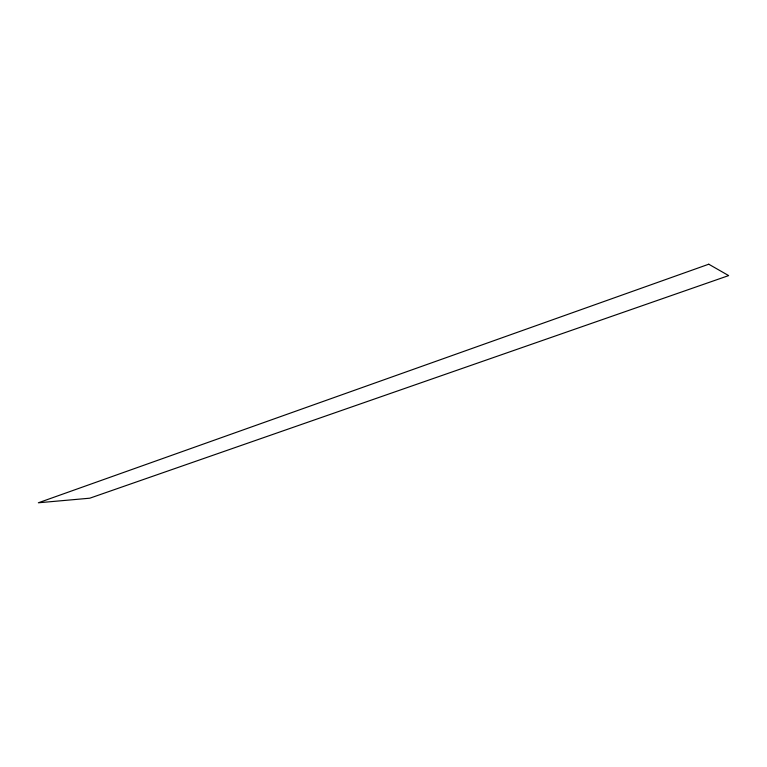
<?xml version="1.0" encoding="UTF-8"?>
<svg xmlns="http://www.w3.org/2000/svg" width="767" height="767" viewBox="0 0 767 767"><rect width="100%" height="100%" fill="white"/><g stroke="black" fill="none" stroke-linecap="round" stroke-linejoin="round"><path stroke-width="1.15" d="M708.756 264.212L38.35 502.788L89.806 498.195L728.65 275.593L708.756 264.212"/></g></svg>
